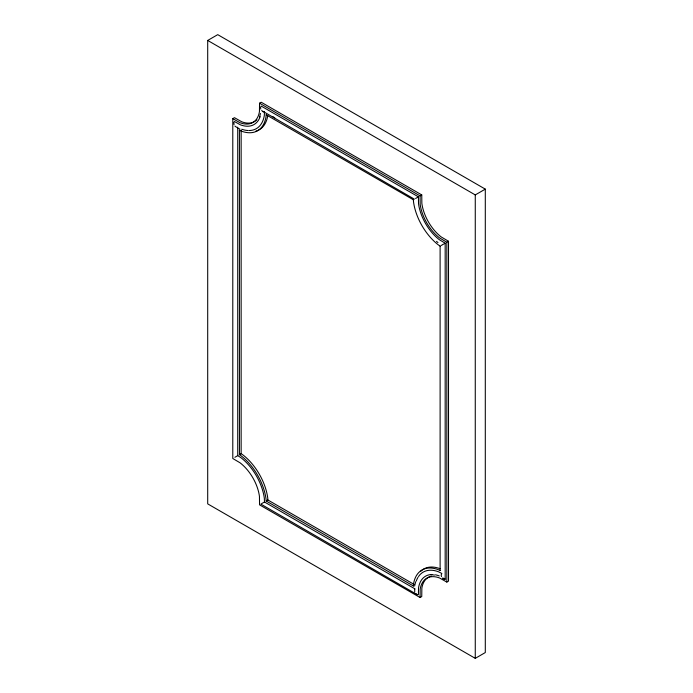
<?xml version="1.0" encoding="UTF-8"?>
<svg xmlns="http://www.w3.org/2000/svg" width="693" height="693" viewBox="0 0 693 693"><rect width="100%" height="100%" fill="white"/><g stroke="black" fill="none" stroke-linecap="round" stroke-linejoin="round"><path stroke-width="1.04" d="M266.19 114.657L266.025 116.684A42.931 24.783 60 0 1 241.147 131.046L239.31 130.18M413.349 586.113L413.513 584.086A42.931 24.783 60 0 1 438.4 569.715L440.237 570.59M259.52 117.325L260.473 113.461M414.613 586.044L415.67 581.748M414.7 589.284L414.726 592.004M207.701 40.445L217.732 34.65L485.299 189.128L485.299 652.555L475.268 658.35L207.701 503.872L207.701 40.445L475.268 194.915L485.299 189.128M431.211 576.108A33.446 19.309 60 0 0 421.846 588.21L421.751 596.56L420.079 597.522L259.546 504.842L259.451 496.379A33.446 19.309 60 0 0 240.064 462.803L232.787 458.497L232.787 118.65L234.459 117.68L241.736 121.777A33.446 19.309 60 0 0 256.904 119.716M232.787 118.65L240.064 122.748A33.446 19.309 60 0 0 259.451 111.556L259.546 103.196L261.218 102.235L421.751 194.915L421.846 203.378A33.446 19.309 60 0 0 441.224 236.954L448.51 241.259L448.51 581.115L446.838 582.077L439.553 577.979A33.446 19.309 60 0 0 420.175 589.171L420.079 597.522M414.397 199.168L261.642 110.594M415.592 198.475L418.416 196.847L418.529 203.716A35.802 20.669 60 0 0 439.275 239.657L445.175 243.182L445.175 579.201L443.52 579.062L442.351 578.04M259.546 103.196L420.079 195.885L421.751 194.915M441.155 245.513L441.822 245.123M442.351 244.82L445.175 243.182M420.079 195.885L420.175 204.34A33.446 19.309 60 0 0 439.553 237.916L446.838 242.229L448.51 241.259M234.892 457.285L237.725 455.647L240.861 457.623A40.506 23.389 60 0 1 264.336 498.284L264.483 501.992L261.642 503.629M260.828 504.097L417.377 594.759L418.416 594.646L418.529 587.907A35.802 20.669 60 0 1 431.886 574.497M430.951 574.705L434.589 575.034M263.99 111.98L262.812 111.651M239.995 129.123L238.037 128.24M418.416 196.847L261.2 106.072L260.499 107.571L260.802 109.104M272.895 116.701L274.766 117.784M266.19 114.804L413.349 199.766M413.349 199.619L413.513 201.836A42.931 24.783 60 0 0 438.4 244.932L440.237 246.188M443.303 578.118L445.175 579.201M414.128 584.433L267.905 500.008L267.741 497.946A42.931 24.783 60 0 0 242.853 454.851L241.017 453.594L239.31 454.582L241.147 455.838A42.931 24.783 60 0 1 266.025 498.934L266.19 501.152L267.905 500.008L266.19 501.004L413.349 585.957M264.483 501.992L415.064 588.929M416.77 594.507L415.592 593.485M234.892 126.048L236.668 127.365L237.725 127.287L237.725 455.647M239.423 130.241L239.44 454.66L241.147 453.672L241.147 130.345M440.116 570.53L440.107 246.11M441.476 576.559L441.155 575.017L441.822 573.475L438.686 571.838A40.506 23.389 60 0 0 418.52 576.524M234.043 124.549L233.827 122.375L234.451 121.526L240.341 124.801A35.802 20.669 60 0 0 260.144 116.658M475.268 194.915L475.268 658.35M446.838 242.229L446.838 582.077M264.483 111.842L264.336 115.376A40.506 23.389 60 0 1 249.22 130.544M267.741 115.696A42.931 24.783 60 0 1 255.708 131.228M248.233 130.535A40.506 23.389 60 0 1 241.727 129.244M437.959 242.576A40.506 23.389 60 0 1 436.521 241.372M435.481 574.826A35.802 20.669 60 0 1 439.275 575.926M420.651 571.387A42.931 24.783 60 0 1 440.107 568.728M416.276 581.055A40.506 23.389 60 0 1 418 577.347"/></g></svg>
